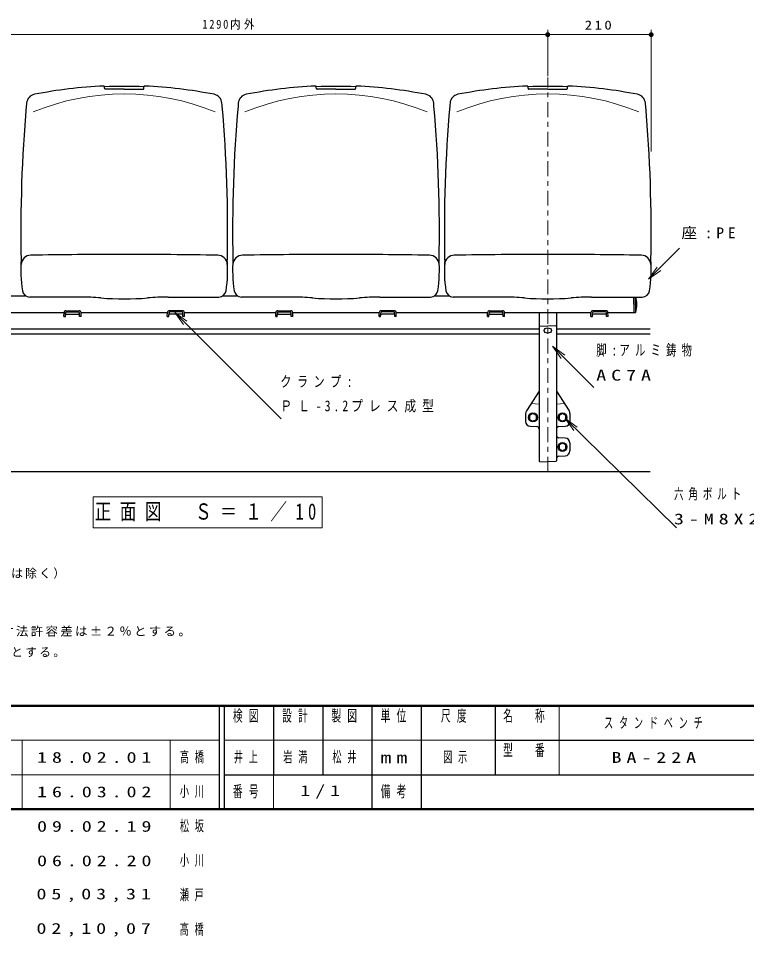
# Model space of a CAD drawing. Units: millimetres on the paper, scale 1:10. Extents: x -365 to 12, y -38 to 257.
# Drawn here: x -279.3 to -131.4, y -25.9 to 160.6 of the extents above; entities that cross this region are included whole.
import ezdxf

# ---------------------------------------------------------------- set-up
doc = ezdxf.new("R2010")
doc.units = ezdxf.units.MM
doc.linetypes.add('USER2', pattern=[6, 3, -1, 1, -1])
doc.layers.add('LY_1', color=7, linetype='Continuous', lineweight=25)
doc.layers.add('LY_2', color=7, linetype='Continuous', lineweight=13)
doc.styles.add('ＭＳ ゴシック', font='')
doc.styles.get('ＭＳ ゴシック').set_extended_font_data('MS Gothic')

# ---------------------------------------------------------------- blocks, each defined once
blk = doc.blocks.new('open_arrow')
at = {"color": 0, "linetype": 'Continuous', "lineweight": -2}
blk.add_lwpolyline([(7.5, 1.25), (0, 0), (7.5, -1.25)], dxfattribs=at)
blk = doc.blocks.new('filled_dot')
at = {"color": 0, "linetype": 'Continuous', "lineweight": -2, "const_width": 1.25}
blk.add_lwpolyline([(-0.625, 0, 1), (0.625, 0, 1)], format="xyb", close=True, dxfattribs=at)

msp = doc.modelspace()

# ---------------------------------------------------------------- linework, layer by layer
at = {"layer": 'LY_1', "lineweight": 13}
for p, q in [((-300.798, 157.285), (-171.798, 157.285)), ((-171.798, 148.885), (-171.798, 158.285)), ((-171.798, 157.285), (-150.798, 157.285)), ((-150.798, 133.589), (-150.798, 158.285)), ((-151.33, 107.622), (-145.029, 113.923)), ((-247.558, 100.882), (-225.905, 79.28)), ((-170.828, 93.997), (-162.443, 85.612)), ((-168.287, 79.34), (-145.654, 57.116)), ((-217.624, 63.409), (-264.124, 63.409)), ((-264.124, 63.409), (-264.124, 57.109)), ((-217.624, 57.109), (-217.624, 63.409)), ((-264.124, 57.109), (-217.624, 57.109))]:
    msp.add_line(p, q, dxfattribs=at)
at = {"layer": 'LY_1', "linetype": 'USER2', "lineweight": 13}
msp.add_line((-171.798, 68.56), (-171.798, 148.607), dxfattribs=at)
at = {"layer": 'LY_1'}
for p, q in [((-261.798, 146.386), (-261.798, 146.685)), ((-257.798, 146.236), (-261.648, 146.236)), ((-257.798, 146.236), (-253.948, 146.236)), ((-253.798, 146.386), (-253.798, 146.685)), ((-218.798, 146.386), (-218.798, 146.685)), ((-214.798, 146.236), (-218.648, 146.236)), ((-214.798, 146.236), (-210.948, 146.236)), ((-210.798, 146.386), (-210.798, 146.685)), ((-175.798, 146.386), (-175.798, 146.685)), ((-171.798, 146.236), (-175.648, 146.236)), ((-171.798, 146.236), (-167.948, 146.236)), ((-167.798, 146.386), (-167.798, 146.685)), ((-266.694, 103.992), (-276.995, 103.992)), ((-248.902, 103.992), (-238.601, 103.992)), ((-223.694, 103.992), (-233.995, 103.992)), ((-205.902, 103.992), (-195.601, 103.992)), ((-180.694, 103.992), (-190.995, 103.992)), ((-162.902, 103.992), (-152.601, 103.992)), ((-153.998, 102.56), (-153.998, 104.009)), ((-270.048, 100.048), (-270.028, 100.86)), ((-269.728, 100.04), (-269.709, 100.779)), ((-269.628, 101.225), (-266.968, 101.225)), ((-269.509, 100.974), (-267.087, 100.974)), ((-266.868, 100.04), (-266.887, 100.779)), ((-266.548, 100.048), (-266.569, 100.86)), ((-249.048, 100.048), (-249.028, 100.86)), ((-248.728, 100.04), (-248.709, 100.779)), ((-245.968, 101.225), (-248.628, 101.225)), ((-246.087, 100.974), (-248.509, 100.974)), ((-245.868, 100.04), (-245.887, 100.779)), ((-245.548, 100.048), (-245.569, 100.86)), ((-227.048, 100.048), (-227.028, 100.86)), ((-226.728, 100.04), (-226.709, 100.779)), ((-226.628, 101.225), (-223.968, 101.225)), ((-226.509, 100.974), (-224.087, 100.974)), ((-223.868, 100.04), (-223.887, 100.779)), ((-223.548, 100.048), (-223.569, 100.86)), ((-206.048, 100.048), (-206.028, 100.86)), ((-205.728, 100.04), (-205.709, 100.779)), ((-202.968, 101.225), (-205.628, 101.225)), ((-203.087, 100.974), (-205.509, 100.974)), ((-202.868, 100.04), (-202.887, 100.779)), ((-202.548, 100.048), (-202.569, 100.86)), ((-184.048, 100.048), (-184.028, 100.86)), ((-183.728, 100.04), (-183.709, 100.779)), ((-183.628, 101.225), (-180.968, 101.225)), ((-183.509, 100.974), (-181.087, 100.974)), ((-180.868, 100.04), (-180.887, 100.779)), ((-180.548, 100.048), (-180.569, 100.86)), ((-163.048, 100.048), (-163.028, 100.86)), ((-162.728, 100.04), (-162.709, 100.779)), ((-159.968, 101.225), (-162.628, 101.225)), ((-160.087, 100.974), (-162.509, 100.974)), ((-159.868, 100.04), (-159.887, 100.779)), ((-159.548, 100.048), (-159.569, 100.86)), ((-153.998, 102.56), (-153.998, 100.86)), ((-270.048, 100.04), (-269.728, 100.04)), ((-269.52, 100.54), (-267.076, 100.54)), ((-266.548, 100.04), (-266.868, 100.04)), ((-249.048, 100.04), (-248.728, 100.04)), ((-246.076, 100.54), (-248.52, 100.54)), ((-245.548, 100.04), (-245.868, 100.04)), ((-227.048, 100.04), (-226.728, 100.04)), ((-226.52, 100.54), (-224.076, 100.54)), ((-223.548, 100.04), (-223.868, 100.04)), ((-206.048, 100.04), (-205.728, 100.04)), ((-203.076, 100.54), (-205.52, 100.54)), ((-202.548, 100.04), (-202.868, 100.04)), ((-184.048, 100.04), (-183.728, 100.04)), ((-183.52, 100.54), (-181.076, 100.54)), ((-180.548, 100.04), (-180.868, 100.04)), ((-163.048, 100.04), (-162.728, 100.04)), ((-160.076, 100.54), (-162.52, 100.54)), ((-159.548, 100.04), (-159.868, 100.04)), ((-299.048, 97.56), (-173.548, 97.56)), ((-170.048, 97.56), (-150.998, 97.56)), ((-299.048, 96.56), (-173.548, 96.56)), ((-170.048, 96.56), (-150.998, 96.56)), ((-174.798, 80.35), (-175.482, 79.955)), ((-174.114, 79.955), (-174.798, 80.35)), ((-168.798, 80.35), (-169.482, 79.955)), ((-168.114, 79.955), (-168.798, 80.35)), ((-175.482, 79.955), (-175.482, 79.165)), ((-175.482, 79.166), (-174.798, 78.771)), ((-174.798, 78.77), (-174.114, 79.165)), ((-174.114, 79.165), (-174.114, 79.955)), ((-169.482, 79.955), (-169.482, 79.165)), ((-169.482, 79.166), (-168.798, 78.771)), ((-168.798, 78.77), (-168.114, 79.165)), ((-168.114, 79.165), (-168.114, 79.955)), ((-168.798, 74.35), (-169.482, 73.955)), ((-169.482, 73.955), (-169.482, 73.165)), ((-169.482, 73.166), (-168.798, 72.771)), ((-168.114, 73.955), (-168.798, 74.35)), ((-168.798, 72.77), (-168.114, 73.165)), ((-168.114, 73.165), (-168.114, 73.955)), ((-339.798, 68.56), (-150.998, 68.56))]:
    msp.add_line(p, q, dxfattribs=at)
at = {"layer": 'LY_1', "color": 32}
for p, q in [((-280.771, 104.26), (-277.825, 104.26)), ((-237.771, 104.26), (-234.825, 104.26)), ((-194.771, 104.26), (-191.825, 104.26)), ((-154.298, 102.56), (-154.298, 104.009)), ((-288.569, 100.86), (-270.028, 100.86)), ((-266.569, 100.86), (-249.028, 100.86)), ((-245.569, 100.86), (-227.028, 100.86)), ((-223.569, 100.86), (-206.028, 100.86)), ((-202.569, 100.86), (-184.028, 100.86)), ((-180.569, 100.86), (-163.028, 100.86)), ((-159.569, 100.86), (-153.998, 100.86)), ((-154.298, 102.56), (-154.298, 100.86))]:
    msp.add_line(p, q, dxfattribs=at)
at = {"layer": 'LY_1', "color": 4}
for p, q in [((-173.548, 100.86), (-173.548, 70.708)), ((-170.048, 100.86), (-170.048, 70.708)), ((-173.451, 98.138), (-171.798, 98.09)), ((-170.145, 98.138), (-171.798, 98.091)), ((-173.548, 84.919), (-176.138, 80.907)), ((-170.048, 84.919), (-167.458, 80.907)), ((-176.298, 80.364), (-176.298, 78.756)), ((-167.298, 80.364), (-167.298, 78.756)), ((-175.354, 77.758), (-174.02, 77.684)), ((-169.576, 77.684), (-168.243, 77.758)), ((-168.243, 75.363), (-169.576, 75.437)), ((-167.298, 74.364), (-167.298, 72.756)), ((-169.576, 71.684), (-168.243, 71.758)), ((-173.451, 70.608), (-171.798, 70.56)), ((-170.145, 70.608), (-171.798, 70.56))]:
    msp.add_line(p, q, dxfattribs=at)
at = {"layer": 'LY_1', "color": 4, "lineweight": 13}
for p, q in [((-173.548, 82.272), (-175.193, 82.371)), ((-170.048, 82.272), (-168.403, 82.371))]:
    msp.add_line(p, q, dxfattribs=at)
at = {"layer": 'LY_1'}
for centre in [(-174.798, 79.56), (-168.798, 79.56), (-168.798, 73.56)]:
    msp.add_circle(centre, 0.9, dxfattribs=at)
for centre, radius, start, end in [((-257.798, 51.556), 95.369, 92.49799, 101.01981), ((-261.948, 146.685), 0.15, 0, 92.49767), ((-257.798, 51.556), 95.219, 87.59239, 92.40763), ((-261.648, 146.386), 0.15, 179.99998, 270.00003), ((-253.948, 146.386), 0.15, 269.99997, 0.00002), ((-253.648, 146.685), 0.15, 87.50232, 180), ((-257.798, 51.556), 95.369, 78.98019, 87.50204), ((-214.798, 51.556), 95.369, 92.49799, 101.01981), ((-218.948, 146.685), 0.15, 0, 92.49767), ((-214.798, 51.556), 95.219, 87.59239, 92.40763), ((-218.648, 146.386), 0.15, 179.99998, 270.00003), ((-210.948, 146.386), 0.15, 269.99997, 0.00002), ((-210.648, 146.685), 0.15, 87.50232, 180), ((-214.798, 51.556), 95.369, 78.98019, 87.50204), ((-171.798, 51.556), 95.369, 92.49799, 101.01981), ((-175.948, 146.685), 0.15, 0, 92.49767), ((-171.798, 51.556), 95.219, 87.59239, 92.40763), ((-175.648, 146.386), 0.15, 179.99998, 270.00003), ((-167.948, 146.386), 0.15, 269.99997, 0.00002), ((-167.648, 146.685), 0.15, 87.50232, 180), ((-171.798, 51.556), 95.369, 78.98019, 87.50204), ((-275.645, 143.204), 2, 101.01981, 174.89008), ((-239.951, 143.204), 2, 5.10992, 78.98019), ((-232.645, 143.204), 2, 101.01981, 174.89008), ((-196.951, 143.204), 2, 5.10992, 78.98019), ((-189.645, 143.204), 2, 101.01981, 174.89008), ((-153.951, 143.204), 2, 5.10992, 78.98019), ((13.334, 117.363), 292.132, 175.01301, 181.15295), ((13.334, 117.363), 292.132, 174.89008, 175.013), ((-528.93, 117.363), 292.132, 4.987, 5.10992), ((-528.93, 117.363), 292.132, 358.84704, 4.98699), ((56.334, 117.363), 292.132, 175.01301, 181.15295), ((56.334, 117.363), 292.132, 174.89008, 175.013), ((-485.93, 117.363), 292.132, 4.987, 5.10992), ((-485.93, 117.363), 292.132, 358.84704, 4.98699), ((99.334, 117.363), 292.132, 175.01301, 181.15295), ((99.334, 117.363), 292.132, 174.89008, 175.013), ((-442.93, 117.363), 292.132, 4.987, 5.10992), ((-442.93, 117.363), 292.132, 358.84704, 4.98699), ((-276.735, 110.498), 2, 91.10358, 176.14401), ((-260.551, -891.171), 1003.8, 89.84289, 90.92603), ((-255.046, -891.171), 1003.8, 89.07397, 90.1571), ((-238.861, 110.498), 2, 3.85599, 88.89642), ((-233.735, 110.498), 2, 91.10358, 176.14401), ((-217.551, -891.171), 1003.8, 89.84289, 90.92603), ((-212.046, -891.171), 1003.8, 89.07397, 90.1571), ((-195.861, 110.498), 2, 3.85599, 88.89642), ((-190.735, 110.498), 2, 91.10358, 176.14401), ((-174.551, -891.171), 1003.8, 89.84289, 90.92603), ((-169.046, -891.171), 1003.8, 89.07397, 90.1571), ((-152.861, 110.498), 2, 3.85599, 88.89642), ((-248.966, 109.627), 29.832, 176.14401, 188.39203), ((-266.63, 109.627), 29.832, 351.60797, 3.85599), ((-205.966, 109.627), 29.832, 176.14401, 188.39203), ((-223.63, 109.627), 29.832, 351.60797, 3.85599), ((-162.966, 109.627), 29.832, 176.14401, 188.39203), ((-180.63, 109.627), 29.832, 351.60797, 3.85599), ((-276.995, 105.492), 1.5, 188.39202, 270), ((-238.601, 105.492), 1.5, 270, 351.60798), ((-233.995, 105.492), 1.5, 188.39202, 270), ((-195.601, 105.492), 1.5, 270, 351.60798), ((-190.995, 105.492), 1.5, 188.39202, 270), ((-152.601, 105.492), 1.5, 270, 351.60798), ((-266.694, 53.992), 50, 85.23509, 89.99999), ((-257.798, 160.708), 57.086, 265.23494, 274.76502), ((-248.902, 53.992), 50, 90.00001, 94.76491), ((-223.694, 53.992), 50, 85.23509, 89.99999), ((-214.798, 160.708), 57.086, 265.23494, 274.76502), ((-205.902, 53.992), 50, 90.00001, 94.76491), ((-180.694, 53.992), 50, 85.23509, 89.99999), ((-171.798, 160.708), 57.086, 265.23494, 274.76502), ((-162.902, 53.992), 50, 90.00001, 94.76491), ((-158.665, 102.56), 4.967, 359.99995, 16.96216), ((-269.628, 100.825), 0.4, 89.99998, 178.56127), ((-269.509, 100.774), 0.2, 90.00004, 178.56127), ((-267.087, 100.774), 0.2, 1.43875, 89.99998), ((-266.968, 100.825), 0.4, 1.43875, 89.99998), ((-248.628, 100.825), 0.4, 90.00002, 178.56125), ((-248.509, 100.774), 0.2, 90.00002, 178.56125), ((-246.087, 100.774), 0.2, 1.43873, 89.99996), ((-245.968, 100.825), 0.4, 1.43873, 90.00002), ((-226.628, 100.825), 0.4, 89.99998, 178.56127), ((-226.509, 100.774), 0.2, 90.00004, 178.56127), ((-224.087, 100.774), 0.2, 1.43875, 89.99998), ((-223.968, 100.825), 0.4, 1.43875, 89.99998), ((-205.628, 100.825), 0.4, 90.00002, 178.56125), ((-205.509, 100.774), 0.2, 90.00002, 178.56125), ((-203.087, 100.774), 0.2, 1.43873, 89.99996), ((-202.968, 100.825), 0.4, 1.43873, 90.00002), ((-183.628, 100.825), 0.4, 89.99998, 178.56127), ((-183.509, 100.774), 0.2, 90.00004, 178.56127), ((-181.087, 100.774), 0.2, 1.43875, 89.99998), ((-180.968, 100.825), 0.4, 1.43875, 89.99998), ((-162.628, 100.825), 0.4, 90.00002, 178.56125), ((-162.509, 100.774), 0.2, 90.00002, 178.56125), ((-160.087, 100.774), 0.2, 1.43873, 89.99996), ((-159.968, 100.825), 0.4, 1.43873, 90.00002), ((-158.665, 102.56), 4.967, 339.98399, 0), ((-269.52, 100.34), 0.2, 90.00004, 178.56127), ((-267.076, 100.34), 0.2, 1.43876, 89.99998), ((-248.52, 100.34), 0.2, 90.00002, 178.56124), ((-246.076, 100.34), 0.2, 1.43873, 89.99996), ((-226.52, 100.34), 0.2, 90.00004, 178.56127), ((-224.076, 100.34), 0.2, 1.43876, 89.99998), ((-205.52, 100.34), 0.2, 90.00002, 178.56124), ((-203.076, 100.34), 0.2, 1.43873, 89.99996), ((-183.52, 100.34), 0.2, 90.00004, 178.56127), ((-181.076, 100.34), 0.2, 1.43876, 89.99998), ((-162.52, 100.34), 0.2, 90.00002, 178.56124), ((-160.076, 100.34), 0.2, 1.43873, 89.99996)]:
    msp.add_arc(centre, radius, start, end, dxfattribs=at)
at = {"layer": 'LY_1', "lineweight": 13}
for centre in [(-257.798, 96.952), (-214.798, 96.952), (-171.798, 96.952)]:
    msp.add_arc(centre, 48.308, 67.49644, 112.50358, dxfattribs=at)
at = {"layer": 'LY_1', "color": 4}
for centre, radius, start, end in [((-173.448, 98.238), 0.1, 179.99998, 268.3631), ((-170.148, 98.238), 0.1, 271.63682, 359.99995), ((-175.298, 80.364), 1, 147.15412, 179.99996), ((-168.298, 80.364), 1, 0, 32.84595), ((-175.298, 78.756), 1, 179.99996, 266.82019), ((-168.298, 78.756), 1, 273.17985, 0.00001), ((-174.048, 77.185), 0.5, 0, 86.82019), ((-169.548, 77.185), 0.5, 93.17972, 179.99996), ((-169.548, 75.936), 0.5, 179.99996, 266.82019), ((-168.298, 74.364), 1, 0, 86.8201), ((-168.298, 72.756), 1, 273.17985, 0.00001), ((-169.548, 71.185), 0.5, 93.17973, 179.99996), ((-173.448, 70.708), 0.1, 179.99996, 268.36311), ((-170.148, 70.708), 0.1, 271.63686, 0.00001)]:
    msp.add_arc(centre, radius, start, end, dxfattribs=at)
msp.add_ellipse((-171.798, 97.204), major_axis=(0.75, 0), ratio=0.707153, dxfattribs=at)
at = {"layer": 'LY_2', "lineweight": 50}
for p, q in [((-365, 21), (0, 21)), ((-365, 0), (0, 0))]:
    msp.add_line(p, q, dxfattribs=at)
at = {"layer": 'LY_2', "lineweight": 25}
for p, q in [((-238.5, 21), (-238.5, 0)), ((-237.5, 21), (-237.5, 0)), ((-227.5, 21), (-227.5, 7)), ((-217.5, 21), (-217.5, 7)), ((-207.5, 21), (-207.5, 0)), ((-197.5, 21), (-197.5, 7)), ((-182.5, 21), (-182.5, 7)), ((-182.5, 14), (-70, 14)), ((-237.5, 7), (0, 7)), ((-197.5, 7), (-197.5, 0))]:
    msp.add_line(p, q, dxfattribs=at)
at = {"layer": 'LY_2'}
for p, q in [((-169.5, 21), (-169.5, 7)), ((-365, 14), (-238.5, 14)), ((-278.5, 14), (-278.5, 0)), ((-248.5, 14), (-248.5, 0)), ((-237.5, 14), (-182.5, 14)), ((-365, 7), (-238.5, 7)), ((-227.5, 7), (-227.5, 0))]:
    msp.add_line(p, q, dxfattribs=at)

# ---------------------------------------------------------------- block references
at = {"layer": 'LY_1', "lineweight": 13, "xscale": 0.4, "yscale": 0.4}
msp.add_blockref('filled_dot', (-171.798, 157.285), dxfattribs=at)
for name, p, rotation in [('filled_dot', (-150.798, 157.285), 180), ('open_arrow', (-151.33, 107.622), 45), ('open_arrow', (-247.558, 100.882), 315.1), ('open_arrow', (-170.828, 93.997), 315), ('open_arrow', (-168.287, 79.34), 315.5)]:
    msp.add_blockref(name, p, dxfattribs=dict(at, rotation=rotation))

# ---------------------------------------------------------------- texts
at = {"layer": 'LY_1', "style": 'ＭＳ ゴシック'}
for s, insert, char_height, attachment_point in [('\\T1.33;\\W0.85;1290内外', (-236.298, 158.285), 1.833, 8), ('\\T1.33;\\W1.2;210', (-161.298, 158.285), 1.833, 8), ('\\T1.5;\\W1.05;座:PE', (-144.651, 116.923), 2.199, 4), ('\\T1.5;\\W0.7;脚:アルミ鋳物', (-161.945, 93.112), 2.199, 4), ('\\T1.5;\\W0.75;クランプ:', (-226.096, 86.78), 2.199, 4), ('\\T1.5;\\W1.35;AC7A', (-161.945, 88.112), 2.199, 4), ('\\T1.5;\\W0.8;ＰＬ-3.2プレス成型', (-226.096, 81.78), 2.199, 4), ('\\T1.5;\\W0.65;六角ボルト', (-146.171, 63.916), 2.199, 4), ('\\T1.51;\\W0.75;正面図\u3000Ｓ＝１／10', (-240.874, 60.259), 3.299, 5), ('\\T1.5;\\W1.35;3-M8X25L\\~SUS', (-146.171, 58.916), 2.199, 4), ('\\T1.19;鋼材は、溶融亜鉛メッキ処理とし、無塗装とする。（フレ－ムは除く）', (-360.762, 46.776), 1.76, 7), ('\\T1.19;\\W1.05;ベンチ材は、PE(高密度ポリエチレン)ブロー成形品とし、寸法許容差は±２％とする。', (-360.762, 34.776), 1.76, 7), ('\\T1.19;本製品は、（一社）日本公園施設業協会賠償責任保険加入製品とする。', (-360.762, 30.776), 1.76, 7), ('\\T1.64;\\W0.6;スタンドベンチ', (-149.75, 17.5), 2.199, 5), ('\\T1.5;\\W1.35;18.02.01', (-275.5, 10.5), 2.199, 4), ('\\T1.64;\\W0.6;高橋', (-246.5, 10.5), 2.199, 4), ('\\T1.64;\\W0.6;井上', (-232.5, 10.5), 2.199, 5), ('\\T1.64;\\W0.6;岩満', (-225.5, 10.5), 2.199, 4), ('\\T1.64;\\W0.6;松井', (-212.5, 10.5), 2.199, 5), ('\\T1.64;\\W0.6;図示', (-190, 10.5), 2.199, 5), ('\\T1.5;\\W1.35;BA-22A', (-149.75, 10.5), 2.199, 5), ('\\T1.5;\\W1.35;16.03.02', (-275.5, 3.5), 2.199, 4), ('\\T1.64;\\W0.6;小川', (-246.5, 3.5), 2.199, 4), ('\\T1.5;\\W1.35;1/1', (-217.5, 3.5), 2.199, 5), ('\\T1.5;\\W1.35;09.02.19', (-275.5, -3.5), 2.199, 4), ('\\T1.64;\\W0.6;松坂', (-246.5, -3.5), 2.199, 4), ('\\T1.64;\\W0.6;小川', (-246.5, -10.5), 2.199, 4), ('\\T1.5;\\W1.35;06.02.20', (-275.5, -10.5), 2.199, 4), ('\\T1.5;\\W1.35;05,03,31', (-263.5, -17.5), 2.199, 5), ('\\T1.64;\\W0.6;瀬戸', (-243.5, -17.5), 2.199, 5), ('\\T1.5;\\W1.35;02,10,07', (-263.5, -24.5), 2.199, 5), ('\\T1.64;\\W0.6;高橋', (-243.5, -24.5), 2.199, 5)]:
    msp.add_mtext(s, dxfattribs=dict(at, insert=insert, char_height=char_height, attachment_point=attachment_point))
at = {"layer": 'LY_2', "color": 4, "char_height": 2.346, "style": 'ＭＳ ゴシック'}
for s, insert, attachment_point in [('\\T1.64;\\W0.6;名\u3000称', (-176, 20.167), 2), ('\\T1.64;\\W0.6;検図', (-232.5, 20.167), 2), ('\\T1.64;\\W0.6;設計', (-222.5, 20.167), 2), ('\\T1.64;\\W0.6;製図', (-212.5, 20.167), 2), ('\\T1.64;\\W0.6;単位', (-202.5, 20.167), 2), ('\\T1.64;\\W0.6;尺度', (-190.25, 20.167), 2), ('\\T1.64;\\W0.6;型\u3000番', (-176, 13.167), 2), ('\\T1.5;\\W1.35;mm', (-202.5, 10.5), 5), ('\\T1.64;\\W0.6;番号', (-232.5, 3.5), 5), ('\\T1.64;\\W0.6;備考', (-202.5, 3.5), 5)]:
    msp.add_mtext(s, dxfattribs=dict(at, insert=insert, attachment_point=attachment_point))

doc.saveas('drawing.dxf')
